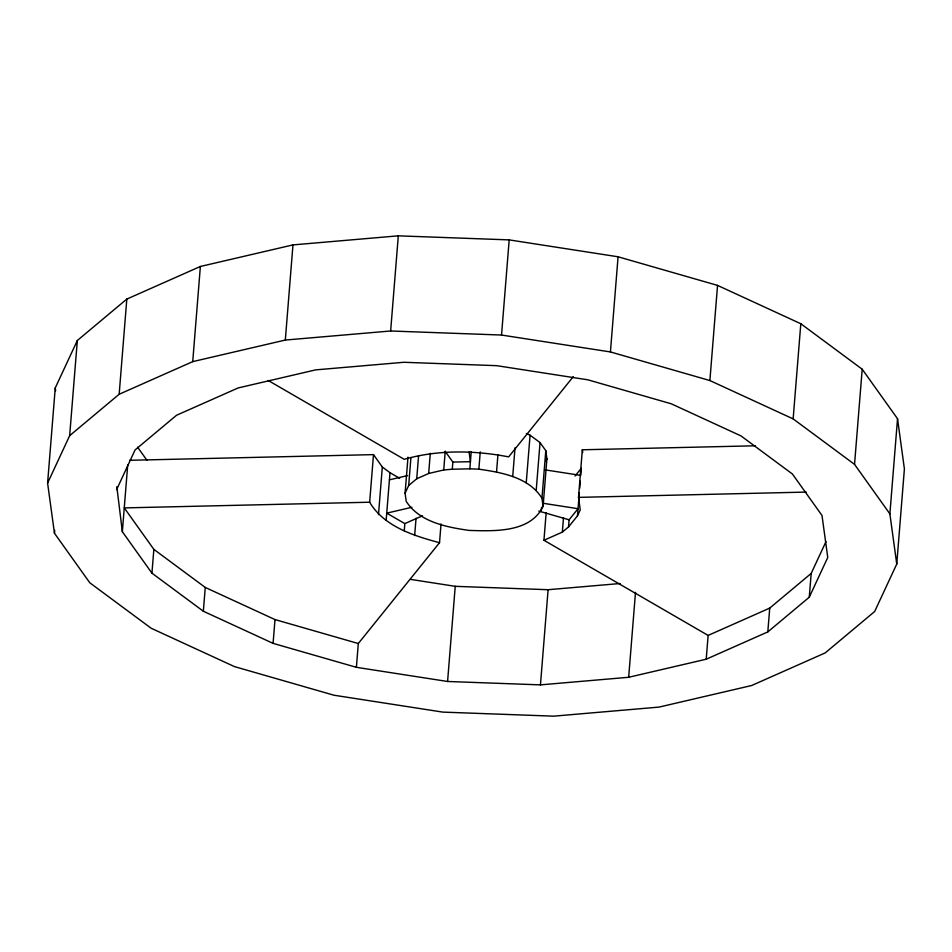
<?xml version="1.0" encoding="UTF-8"?>
<svg xmlns="http://www.w3.org/2000/svg" width="952" height="952" viewBox="0 0 952 952"><rect width="100%" height="100%" fill="white"/><g stroke="black" fill="none" stroke-linecap="round" stroke-linejoin="round"><path stroke-width="1.43" d="M47.6 483.08L55.252 387.928L77.326 340.507L126.818 299.083L200.372 266.477L292.966 244.902L398.305 235.834L509.189 239.892L618.074 256.79L717.546 285.398L800.811 323.74L862.203 369.221L897.534 418.737L904.4 468.919L896.748 564.072L874.674 611.493L825.182 652.917L751.628 685.523L659.034 707.098L553.695 716.166L442.811 712.108L333.926 695.21L234.454 666.602L151.189 628.26L89.797 582.779L54.466 533.263L47.6 483.08L69.663 435.671L77.326 340.507M54.466 533.263L54.704 530.335M69.663 435.671L119.167 394.247L126.818 299.083M116.596 489.661L135.077 449.951L176.525 415.262L238.131 387.952L315.683 369.876L403.898 362.284L496.765 365.675L587.955 379.836L671.255 403.791L740.989 435.909L792.409 474.001L822.004 515.472L827.752 557.491L809.271 597.202L767.812 631.902L706.217 659.212L628.665 677.277L540.45 684.869L447.583 681.477L356.393 667.316L273.081 643.362L203.347 611.243L151.939 573.163L122.344 531.692L116.834 486.734M122.344 531.692L127.735 464.647M151.939 573.163L153.855 549.363L124.26 507.904L369.662 502.216C384.013 526.551 413.799 535.809 439.526 542.699L441.038 523.957M119.167 394.247L192.72 361.629L200.372 266.477M203.347 611.243L205.263 587.455L153.855 549.363M192.72 361.629L285.314 340.054L292.966 244.902M273.081 643.362L274.997 619.573L205.263 587.455M356.393 667.316L358.297 643.528L439.526 542.699M369.662 502.216L373.493 454.628L129.567 460.292M285.314 340.054L390.641 330.987L398.305 235.834M378.491 514.592L382.323 467.015L373.493 454.628M386.167 520.28L389.999 472.692L382.323 467.015M526.385 433.505L530.074 435.195L540.046 442.597L545.793 450.641L546.912 458.793L543.08 506.369C530.312 532.93 494.302 531.109 469.312 530.431C446.726 527.241 419.463 522.041 406.207 501.359L405.088 493.207L407.992 457.162M404.255 530.752L404.826 523.612L422.474 515.794M405.088 493.207L408.682 485.508L410.883 458.114M408.682 485.508L416.726 478.773L418.582 455.699M414.655 535.548L416.048 518.245M416.726 478.773L428.674 473.477L430.304 453.283M428.674 473.477L443.727 469.967L445.227 451.224M443.727 469.967L452.283 469.229L452.854 462.089L445.31 451.51M447.583 681.477L455.234 586.325L410.36 579.351M452.283 469.229L469.848 468.824L471.24 451.545M543.08 506.369L541.962 498.217C528.848 477.178 501.561 472.466 478.856 469.157L480.248 451.855M896.748 564.072L889.882 513.89L854.539 464.374L793.147 418.892L709.883 380.55L610.422 351.942L501.537 335.044L509.189 239.892M496.551 471.894L497.944 454.604M512.712 476.547L515.032 447.714M526.242 482.783L530.074 435.195M536.226 490.173L540.046 442.597M541.962 498.217L545.793 450.641M541.283 510.224L541.521 507.368M825.967 541.64L811.187 573.413L769.728 608.102L708.133 635.424L543.949 540.272L546.15 512.878M540.45 684.869L548.102 589.716L620.145 583.516M543.949 540.272L562.334 532.12L563.501 517.709M562.334 532.12L568.522 526.944L569.094 519.804L578.043 508.701L543.306 503.31M568.522 526.944L577.471 515.841L580.232 509.915L578.507 497.372L582.338 449.784L755.305 445.786M577.471 515.841L579.328 492.779M579.673 488.435L580.256 481.188M581.184 469.693L580.72 475.393L544.544 469.776M610.422 351.942L618.074 256.79M628.665 677.277L635.496 592.37M709.883 380.55L717.546 285.398M706.217 659.212L708.133 635.424M767.812 631.902L769.728 608.102M793.147 418.892L800.811 323.74M809.271 597.202L811.187 573.413M854.539 464.374L862.203 369.221M889.882 513.89L897.534 418.737M545.71 461.363L546.912 458.793M573.259 376.671L508.654 456.877C474.286 450.272 438.075 449.642 404.219 459.304L268.262 380.514M575.032 476.036L581.303 468.265M389.416 479.832L407.599 475.595M411.918 507.273L386.738 513.14L404.826 523.612M452.854 462.089L470.419 461.684L469.086 451.962M578.507 497.372L806.177 492.089M390.641 330.987L501.537 335.044M469.848 468.824L478.856 469.157M455.234 586.325L548.102 589.716M538.796 511.093L569.094 519.804M274.997 619.573L358.297 643.528M389.999 472.692L399.638 478.285M137.612 447.19L146.905 460.232M582.338 449.784L582.719 452.581M55.252 387.928L55.644 390.796"/></g></svg>
